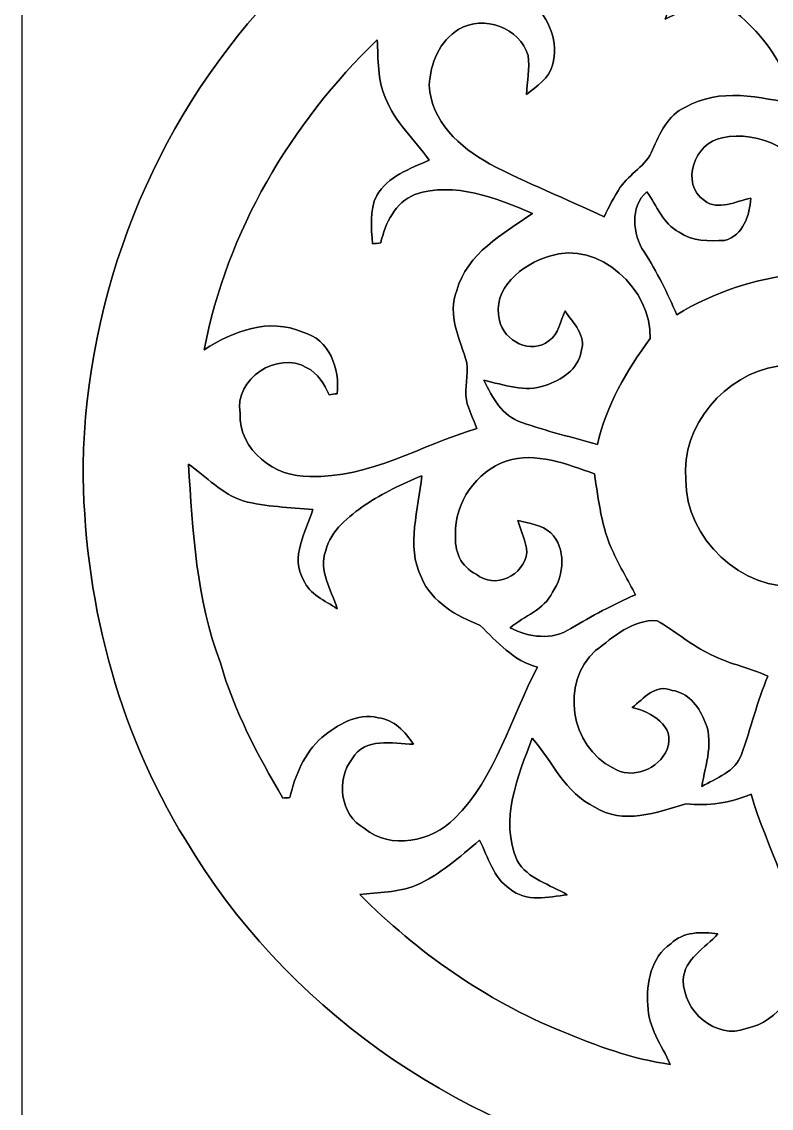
# Model space of a CAD drawing. Header units: centimetres. Extents: x -16.8 to 16.8, y -16.7 to 16.7.
# Drawn here: x -16.77 to -8.05, y -4.51 to 8.14 of the extents above; entities that cross this region are included whole.
import ezdxf

# ---------------------------------------------------------------- set-up
doc = ezdxf.new("R2010")
doc.units = ezdxf.units.CM
doc.header["$MEASUREMENT"] = 0
doc.layers.add('Layer 1', color=7, linetype='Continuous')

msp = doc.modelspace()

# ---------------------------------------------------------------- linework, layer by layer
at = {"layer": 'Layer 1', "color": 7}
for points, knots in [([(-16.77458, 16.66875), (-16.77458, 16.66875), (16.77458, 16.66875), (16.77458, 16.66875), (16.77458, 16.66875), (16.77458, 16.66875), (16.77458, -16.66875), (16.77458, -16.66875), (16.77458, -16.66875), (16.77458, -16.66875), (-16.77458, -16.66875), (-16.77458, -16.66875), (-16.77458, -16.66875), (-16.77458, -16.66875), (-16.77458, 16.66875), (-16.77458, 16.66875), (-16.77458, 16.66875), (-16.77458, 16.66875), (-16.77458, 16.66875), (-16.77458, 16.66875)], [0, 0, 0, 0, 0.16666667, 0.16666667, 0.16666667, 0.16666667, 0.33333333, 0.33333333, 0.33333333, 0.33333333, 0.5, 0.5, 0.5, 0.5, 0.66666667, 0.66666667, 0.66666667, 0.66666667, 1, 1, 1, 1]), ([(-8.07473, 14.60571), (-8.54322, 14.46389), (-8.92528, 14.02609), (-8.94503, 13.52903), (-8.94503, 13.52903), (-8.9595, 13.25421), (-8.84449, 12.99951), (-8.73372, 12.75539), (-8.73372, 12.75539), (-8.81098, 12.65696), (-8.89988, 12.56524), (-8.95703, 12.45341), (-8.95703, 12.45341), (-9.0043, 11.99268), (-8.95809, 11.52842), (-8.98772, 11.06699), (-8.98772, 11.06699), (-9.04875, 10.99256), (-9.16129, 10.99361), (-9.24313, 10.96786), (-9.24313, 10.96786), (-11.02007, 10.65389), (-12.69224, 9.73878), (-13.89909, 8.39505), (-13.89909, 8.39505), (-15.24847, 6.9342), (-16.02705, 4.96782), (-16.06021, 2.98133), (-16.06021, 2.98133), (-16.06127, 1.45274), (-15.6718, -0.08608), (-14.86641, -1.391), (-14.86641, -1.391), (-13.72658, -3.308), (-11.76761, -4.70323), (-9.59485, -5.19007), (-9.59485, -5.19007), (-7.54098, -5.6575), (-5.30437, -5.31707), (-3.49532, -4.23192), (-3.49532, -4.23192), (-1.86055, -3.27801), (-0.58173, -1.73461), (0.06773, 0.04233), (0.06773, 0.04233), (0.89041, 2.26307), (0.67874, 4.84717), (-0.50659, 6.89892), (-0.50659, 6.89892), (-1.72473, 9.09708), (-4.01179, 10.65953), (-6.49887, 11.0109), (-6.49887, 11.0109), (-6.51016, 11.43882), (-6.4964, 11.86709), (-6.51581, 12.29431), (-6.51581, 12.29431), (-6.47629, 12.49821), (-6.65021, 12.62451), (-6.75887, 12.76244), (-6.75887, 12.76244), (-6.51439, 13.13356), (-6.47488, 13.62392), (-6.68655, 14.02115), (-6.68655, 14.02115), (-6.95149, 14.48647), (-7.54909, 14.80114), (-8.07473, 14.60571), (-8.07473, 14.60571), (-8.07473, 14.60571), (-8.07473, 14.60571), (-8.07473, 14.60571)], [0, 0, 0, 0, 0.05263158, 0.05263158, 0.05263158, 0.05263158, 0.10526316, 0.10526316, 0.10526316, 0.10526316, 0.15789474, 0.15789474, 0.15789474, 0.15789474, 0.21052632, 0.21052632, 0.21052632, 0.21052632, 0.26315789, 0.26315789, 0.26315789, 0.26315789, 0.31578947, 0.31578947, 0.31578947, 0.31578947, 0.36842105, 0.36842105, 0.36842105, 0.36842105, 0.42105263, 0.42105263, 0.42105263, 0.42105263, 0.47368421, 0.47368421, 0.47368421, 0.47368421, 0.52631579, 0.52631579, 0.52631579, 0.52631579, 0.57894737, 0.57894737, 0.57894737, 0.57894737, 0.63157895, 0.63157895, 0.63157895, 0.63157895, 0.68421053, 0.68421053, 0.68421053, 0.68421053, 0.73684211, 0.73684211, 0.73684211, 0.73684211, 0.78947368, 0.78947368, 0.78947368, 0.78947368, 0.84210526, 0.84210526, 0.84210526, 0.84210526, 0.89473684, 0.89473684, 0.89473684, 0.89473684, 1, 1, 1, 1]), ([(-8.55345, 9.82557), (-8.24054, 9.86014), (-7.92586, 9.87884), (-7.61118, 9.88483), (-7.61118, 9.88483), (-7.76746, 9.67952), (-7.9629, 9.49078), (-8.04404, 9.2396), (-8.04404, 9.2396), (-8.11601, 8.98384), (-8.12694, 8.71643), (-8.1534, 8.45326), (-8.1534, 8.45326), (-8.40458, 8.5658), (-8.71396, 8.71396), (-8.97819, 8.55451), (-8.97819, 8.55451), (-9.14964, 8.49559), (-9.23925, 8.33367), (-9.28617, 8.17104), (-9.28617, 8.17104), (-9.03852, 8.29592), (-8.7309, 8.42222), (-8.46949, 8.25359), (-8.46949, 8.25359), (-8.12976, 7.98442), (-7.87859, 7.59425), (-7.75864, 7.17726), (-7.75864, 7.17726), (-8.1788, 7.26228), (-8.65787, 7.37623), (-9.04981, 7.1441), (-9.04981, 7.1441), (-9.2583, 7.05661), (-9.34896, 6.8386), (-9.43434, 6.64739), (-9.43434, 6.64739), (-9.50595, 6.46218), (-9.69927, 6.37152), (-9.80863, 6.21347), (-9.80863, 6.21347), (-9.88166, 6.10447), (-9.94163, 5.98734), (-9.99666, 5.86846), (-9.99666, 5.86846), (-10.4394, 6.07801), (-10.89589, 6.25934), (-11.33016, 6.48652), (-11.33016, 6.48652), (-11.67589, 6.67491), (-12.01173, 6.98077), (-12.03254, 7.40198), (-12.03254, 7.40198), (-12.0202, 7.6521), (-11.91154, 7.92092), (-11.68718, 8.05321), (-11.68718, 8.05321), (-11.40037, 8.22325), (-10.97562, 8.06944), (-10.88143, 7.747), (-10.88143, 7.747), (-10.86168, 7.59566), (-10.89166, 7.44255), (-10.90189, 7.29121), (-10.90189, 7.29121), (-10.78336, 7.38787), (-10.63731, 7.47854), (-10.59709, 7.63623), (-10.59709, 7.63623), (-10.51878, 7.90116), (-10.64154, 8.17774), (-10.8264, 8.36507), (-10.8264, 8.36507), (-11.03066, 8.5665), (-11.30406, 8.67974), (-11.57111, 8.77076), (-11.57111, 8.77076), (-10.65883, 9.33556), (-9.62519, 9.72326), (-8.55345, 9.82557)], [0, 0, 0, 0, 0.04761905, 0.04761905, 0.04761905, 0.04761905, 0.0952381, 0.0952381, 0.0952381, 0.0952381, 0.14285714, 0.14285714, 0.14285714, 0.14285714, 0.19047619, 0.19047619, 0.19047619, 0.19047619, 0.23809524, 0.23809524, 0.23809524, 0.23809524, 0.28571429, 0.28571429, 0.28571429, 0.28571429, 0.33333333, 0.33333333, 0.33333333, 0.33333333, 0.38095238, 0.38095238, 0.38095238, 0.38095238, 0.42857143, 0.42857143, 0.42857143, 0.42857143, 0.47619048, 0.47619048, 0.47619048, 0.47619048, 0.52380952, 0.52380952, 0.52380952, 0.52380952, 0.57142857, 0.57142857, 0.57142857, 0.57142857, 0.61904762, 0.61904762, 0.61904762, 0.61904762, 0.66666667, 0.66666667, 0.66666667, 0.66666667, 0.71428571, 0.71428571, 0.71428571, 0.71428571, 0.76190476, 0.76190476, 0.76190476, 0.76190476, 0.80952381, 0.80952381, 0.80952381, 0.80952381, 0.85714286, 0.85714286, 0.85714286, 0.85714286, 0.9047619, 0.9047619, 0.9047619, 0.9047619, 1, 1, 1, 1]), ([(-14.65086, 4.32082), (-14.38875, 5.69771), (-13.64262, 6.9596), (-12.63862, 7.92868), (-12.63862, 7.92868), (-12.6238, 7.7022), (-12.63826, 7.46125), (-12.5409, 7.25029), (-12.5409, 7.25029), (-12.43365, 6.96983), (-12.20188, 6.76804), (-12.03149, 6.5278), (-12.03149, 6.5278), (-12.25621, 6.42902), (-12.51479, 6.34083), (-12.64356, 6.11611), (-12.64356, 6.11611), (-12.7321, 5.94431), (-12.70423, 5.74146), (-12.69259, 5.55484), (-12.69259, 5.55484), (-12.6686, 5.55731), (-12.62063, 5.56189), (-12.59664, 5.56401), (-12.59664, 5.56401), (-12.54513, 5.79402), (-12.42977, 6.03532), (-12.19835, 6.12916), (-12.19835, 6.12916), (-11.73551, 6.28332), (-11.25432, 6.08718), (-10.82993, 5.90832), (-10.82993, 5.90832), (-11.17036, 5.67372), (-11.59439, 5.44019), (-11.71258, 5.01156), (-11.71258, 5.01156), (-11.82405, 4.72581), (-11.67518, 4.43936), (-11.59298, 4.16948), (-11.59298, 4.16948), (-11.57534, 4.02555), (-11.62509, 3.8802), (-11.60039, 3.73592), (-11.60039, 3.73592), (-11.57464, 3.62021), (-11.52066, 3.51331), (-11.47727, 3.40325), (-11.47727, 3.40325), (-12.12462, 3.21486), (-12.7254, 2.81799), (-13.42214, 2.84656), (-13.42214, 2.84656), (-13.82536, 2.82646), (-14.25258, 3.15666), (-14.23353, 3.58175), (-14.23353, 3.58175), (-14.30761, 3.97969), (-13.79679, 4.31306), (-13.45706, 4.11163), (-13.45706, 4.11163), (-13.32759, 4.04954), (-13.25915, 3.91866), (-13.19565, 3.7973), (-13.19565, 3.7973), (-13.17308, 3.80012), (-13.12827, 3.80577), (-13.10569, 3.80859), (-13.10569, 3.80859), (-13.06654, 4.09787), (-13.19812, 4.44676), (-13.50328, 4.52473), (-13.50328, 4.52473), (-13.89415, 4.69935), (-14.31784, 4.53743), (-14.65086, 4.32082)], [0, 0, 0, 0, 0.05, 0.05, 0.05, 0.05, 0.1, 0.1, 0.1, 0.1, 0.15, 0.15, 0.15, 0.15, 0.2, 0.2, 0.2, 0.2, 0.25, 0.25, 0.25, 0.25, 0.3, 0.3, 0.3, 0.3, 0.35, 0.35, 0.35, 0.35, 0.4, 0.4, 0.4, 0.4, 0.45, 0.45, 0.45, 0.45, 0.5, 0.5, 0.5, 0.5, 0.55, 0.55, 0.55, 0.55, 0.6, 0.6, 0.6, 0.6, 0.65, 0.65, 0.65, 0.65, 0.7, 0.7, 0.7, 0.7, 0.75, 0.75, 0.75, 0.75, 0.8, 0.8, 0.8, 0.8, 0.85, 0.85, 0.85, 0.85, 0.9, 0.9, 0.9, 0.9, 1, 1, 1, 1]), ([(-8.62401, 6.78921), (-8.1975, 6.88375), (-7.67715, 6.63434), (-7.56708, 6.1916), (-7.56708, 6.1916), (-7.45631, 5.85294), (-7.61929, 5.51533), (-7.73748, 5.20277), (-7.73748, 5.20277), (-8.23595, 5.14703), (-8.72314, 4.99569), (-9.14894, 4.72828), (-9.14894, 4.72828), (-9.2643, 4.97911), (-9.37966, 5.23064), (-9.53276, 5.46171), (-9.53276, 5.46171), (-9.6647, 5.66808), (-9.69892, 5.98452), (-9.50031, 6.15985), (-9.50031, 6.15985), (-9.37966, 5.99934), (-9.31474, 5.78626), (-9.12495, 5.69031), (-9.12495, 5.69031), (-8.97326, 5.57812), (-8.77288, 5.588), (-8.59437, 5.59435), (-8.59437, 5.59435), (-8.38024, 5.64797), (-8.30086, 5.88892), (-8.29098, 6.08506), (-8.29098, 6.08506), (-8.46384, 6.05155), (-8.6681, 5.93478), (-8.83003, 6.05684), (-8.83003, 6.05684), (-9.11719, 6.25369), (-8.94256, 6.73453), (-8.62401, 6.78921)], [0, 0, 0, 0, 0.09090909, 0.09090909, 0.09090909, 0.09090909, 0.18181818, 0.18181818, 0.18181818, 0.18181818, 0.27272727, 0.27272727, 0.27272727, 0.27272727, 0.36363636, 0.36363636, 0.36363636, 0.36363636, 0.45454545, 0.45454545, 0.45454545, 0.45454545, 0.54545455, 0.54545455, 0.54545455, 0.54545455, 0.63636364, 0.63636364, 0.63636364, 0.63636364, 0.72727273, 0.72727273, 0.72727273, 0.72727273, 0.81818182, 0.81818182, 0.81818182, 0.81818182, 1, 1, 1, 1]), ([(-10.63237, 5.41196), (-10.04993, 5.59894), (-9.43892, 5.01721), (-9.46256, 4.45064), (-9.46256, 4.45064), (-9.73667, 4.07846), (-9.97268, 3.67277), (-10.07463, 3.21663), (-10.07463, 3.21663), (-10.36849, 3.30235), (-10.66835, 3.37114), (-10.95587, 3.47521), (-10.95587, 3.47521), (-11.18835, 3.54965), (-11.297, 3.76484), (-11.39543, 3.96628), (-11.39543, 3.96628), (-11.16436, 3.91301), (-10.91636, 3.81847), (-10.68211, 3.90525), (-10.68211, 3.90525), (-10.49479, 3.96381), (-10.29582, 4.09187), (-10.26442, 4.30142), (-10.26442, 4.30142), (-10.20092, 4.4891), (-10.35897, 4.63091), (-10.45175, 4.77344), (-10.45175, 4.77344), (-10.51031, 4.65631), (-10.51948, 4.5025), (-10.63766, 4.42771), (-10.63766, 4.42771), (-10.84333, 4.25556), (-11.16436, 4.42136), (-11.21445, 4.66196), (-11.21445, 4.66196), (-11.31323, 5.03237), (-10.94528, 5.31671), (-10.63237, 5.41196)], [0, 0, 0, 0, 0.09090909, 0.09090909, 0.09090909, 0.09090909, 0.18181818, 0.18181818, 0.18181818, 0.18181818, 0.27272727, 0.27272727, 0.27272727, 0.27272727, 0.36363636, 0.36363636, 0.36363636, 0.36363636, 0.45454545, 0.45454545, 0.45454545, 0.45454545, 0.54545455, 0.54545455, 0.54545455, 0.54545455, 0.63636364, 0.63636364, 0.63636364, 0.63636364, 0.72727273, 0.72727273, 0.72727273, 0.72727273, 0.81818182, 0.81818182, 0.81818182, 0.81818182, 1, 1, 1, 1]), ([(-7.97701, 4.13067), (-7.36071, 4.25591), (-6.69219, 3.86715), (-6.50522, 3.26637), (-6.50522, 3.26637), (-6.20854, 2.48567), (-6.86929, 1.53458), (-7.70749, 1.56739), (-7.70749, 1.56739), (-8.39329, 1.50707), (-9.05016, 2.12055), (-9.04522, 2.80564), (-9.04522, 2.80564), (-9.10766, 3.435), (-8.58908, 4.03578), (-7.97701, 4.13067)], [0, 0, 0, 0, 0.2, 0.2, 0.2, 0.2, 0.4, 0.4, 0.4, 0.4, 0.6, 0.6, 0.6, 0.6, 1, 1, 1, 1]), ([(-11.13649, 3.02472), (-10.789, 3.13584), (-10.43623, 2.98909), (-10.1092, 2.8762), (-10.1092, 2.8762), (-10.06228, 2.56681), (-10.02771, 2.24649), (-9.88907, 1.96109), (-9.88907, 1.96109), (-9.81251, 1.79282), (-9.71797, 1.63301), (-9.63224, 1.46861), (-9.63224, 1.46861), (-9.89295, 1.35608), (-10.13919, 1.21603), (-10.38507, 1.07562), (-10.38507, 1.07562), (-10.6045, 0.93204), (-10.86908, 0.97155), (-11.08886, 1.08268), (-11.08886, 1.08268), (-10.92623, 1.22273), (-10.69446, 1.29187), (-10.59886, 1.49754), (-10.59886, 1.49754), (-10.46057, 1.69404), (-10.43481, 2.01295), (-10.61826, 2.18793), (-10.61826, 2.18793), (-10.72021, 2.28529), (-10.87261, 2.29588), (-11.00067, 2.33116), (-11.00067, 2.33116), (-10.96786, 2.20768), (-10.90471, 2.09056), (-10.89625, 1.96144), (-10.89625, 1.96144), (-10.92129, 1.6951), (-11.27196, 1.524), (-11.48539, 1.7085), (-11.48539, 1.7085), (-11.66213, 1.78576), (-11.74503, 1.98508), (-11.72492, 2.16923), (-11.72492, 2.16923), (-11.74115, 2.54212), (-11.48503, 2.90054), (-11.13649, 3.02472)], [0, 0, 0, 0, 0.07692308, 0.07692308, 0.07692308, 0.07692308, 0.15384615, 0.15384615, 0.15384615, 0.15384615, 0.23076923, 0.23076923, 0.23076923, 0.23076923, 0.30769231, 0.30769231, 0.30769231, 0.30769231, 0.38461538, 0.38461538, 0.38461538, 0.38461538, 0.46153846, 0.46153846, 0.46153846, 0.46153846, 0.53846154, 0.53846154, 0.53846154, 0.53846154, 0.61538462, 0.61538462, 0.61538462, 0.61538462, 0.69230769, 0.69230769, 0.69230769, 0.69230769, 0.76923077, 0.76923077, 0.76923077, 0.76923077, 0.84615385, 0.84615385, 0.84615385, 0.84615385, 1, 1, 1, 1]), ([(-14.83466, 2.98909), (-14.62617, 2.84233), (-14.44449, 2.64054), (-14.19648, 2.56011), (-14.19648, 2.56011), (-13.93296, 2.48849), (-13.65744, 2.48849), (-13.38756, 2.46063), (-13.38756, 2.46063), (-13.46729, 2.19781), (-13.65603, 1.90394), (-13.49446, 1.63936), (-13.49446, 1.63936), (-13.42461, 1.47144), (-13.24575, 1.39982), (-13.10287, 1.30422), (-13.10287, 1.30422), (-13.17272, 1.52153), (-13.32054, 1.74837), (-13.23728, 1.98155), (-13.23728, 1.98155), (-13.17449, 2.21933), (-12.97129, 2.37984), (-12.77902, 2.51389), (-12.77902, 2.51389), (-12.57194, 2.65042), (-12.34793, 2.75837), (-12.11933, 2.85397), (-12.11933, 2.85397), (-12.15214, 2.46239), (-12.30701, 2.0447), (-12.12427, 1.66723), (-12.12427, 1.66723), (-11.99938, 1.37936), (-11.71646, 1.21991), (-11.43847, 1.11125), (-11.43847, 1.11125), (-11.24197, 0.91793), (-11.05253, 0.69568), (-10.77278, 0.62583), (-10.77278, 0.62583), (-11.08604, 0.03387), (-11.25008, -0.65229), (-11.73798, -1.13771), (-11.73798, -1.13771), (-12.00256, -1.40476), (-12.48304, -1.50707), (-12.78784, -1.25201), (-12.78784, -1.25201), (-13.06689, -1.09643), (-13.12369, -0.68439), (-12.92789, -0.44203), (-12.92789, -0.44203), (-12.78326, -0.18697), (-12.46011, -0.2667), (-12.21599, -0.27376), (-12.21599, -0.27376), (-12.31089, -0.12771), (-12.44459, 0.01482), (-12.62733, 0.03528), (-12.62733, 0.03528), (-12.87357, 0.09737), (-13.09934, -0.05045), (-13.28314, -0.19297), (-13.28314, -0.19297), (-13.48211, -0.37571), (-13.59606, -0.63324), (-13.65285, -0.89394), (-13.65285, -0.89394), (-13.67367, -0.89535), (-13.71565, -0.89817), (-13.73646, -0.89958), (-13.73646, -0.89958), (-14.02715, -0.39899), (-14.30443, 0.11465), (-14.46283, 0.67486), (-14.46283, 0.67486), (-14.74117, 1.41429), (-14.78703, 2.20874), (-14.83466, 2.98909)], [0, 0, 0, 0, 0.04761905, 0.04761905, 0.04761905, 0.04761905, 0.0952381, 0.0952381, 0.0952381, 0.0952381, 0.14285714, 0.14285714, 0.14285714, 0.14285714, 0.19047619, 0.19047619, 0.19047619, 0.19047619, 0.23809524, 0.23809524, 0.23809524, 0.23809524, 0.28571429, 0.28571429, 0.28571429, 0.28571429, 0.33333333, 0.33333333, 0.33333333, 0.33333333, 0.38095238, 0.38095238, 0.38095238, 0.38095238, 0.42857143, 0.42857143, 0.42857143, 0.42857143, 0.47619048, 0.47619048, 0.47619048, 0.47619048, 0.52380952, 0.52380952, 0.52380952, 0.52380952, 0.57142857, 0.57142857, 0.57142857, 0.57142857, 0.61904762, 0.61904762, 0.61904762, 0.61904762, 0.66666667, 0.66666667, 0.66666667, 0.66666667, 0.71428571, 0.71428571, 0.71428571, 0.71428571, 0.76190476, 0.76190476, 0.76190476, 0.76190476, 0.80952381, 0.80952381, 0.80952381, 0.80952381, 0.85714286, 0.85714286, 0.85714286, 0.85714286, 0.9047619, 0.9047619, 0.9047619, 0.9047619, 1, 1, 1, 1]), ([(-10.09721, 0.81774), (-9.88836, 0.97437), (-9.66258, 1.18604), (-9.38107, 1.16522), (-9.38107, 1.16522), (-9.18139, 1.05234), (-9.00712, 0.89817), (-8.8011, 0.79481), (-8.8011, 0.79481), (-8.57885, 0.66922), (-8.32309, 0.62618), (-8.09166, 0.52105), (-8.09166, 0.52105), (-8.21443, 0.22366), (-8.29275, -0.0889), (-8.39682, -0.39299), (-8.39682, -0.39299), (-8.47231, -0.59231), (-8.68998, -0.66922), (-8.86143, -0.76412), (-8.86143, -0.76412), (-8.81662, -0.50941), (-8.70938, -0.22754), (-8.83708, 0.01764), (-8.83708, 0.01764), (-8.90094, 0.17604), (-9.02617, 0.32949), (-9.20503, 0.35419), (-9.20503, 0.35419), (-9.40047, 0.43392), (-9.53594, 0.26), (-9.66893, 0.15558), (-9.66893, 0.15558), (-9.45374, 0.10089), (-9.15988, -0.05398), (-9.26465, -0.33055), (-9.26465, -0.33055), (-9.35249, -0.56374), (-9.68128, -0.69215), (-9.89577, -0.54716), (-9.89577, -0.54716), (-10.38895, -0.30339), (-10.51348, 0.44238), (-10.09721, 0.81774)], [0, 0, 0, 0, 0.08333333, 0.08333333, 0.08333333, 0.08333333, 0.16666667, 0.16666667, 0.16666667, 0.16666667, 0.25, 0.25, 0.25, 0.25, 0.33333333, 0.33333333, 0.33333333, 0.33333333, 0.41666667, 0.41666667, 0.41666667, 0.41666667, 0.5, 0.5, 0.5, 0.5, 0.58333333, 0.58333333, 0.58333333, 0.58333333, 0.66666667, 0.66666667, 0.66666667, 0.66666667, 0.75, 0.75, 0.75, 0.75, 0.83333333, 0.83333333, 0.83333333, 0.83333333, 1, 1, 1, 1]), ([(-10.83416, -0.20144), (-10.59921, -0.47378), (-10.44928, -0.84138), (-10.10673, -1.00506), (-10.10673, -1.00506), (-9.78076, -1.2125), (-9.38071, -1.07068), (-9.04593, -0.96555), (-9.04593, -0.96555), (-8.78628, -0.99977), (-8.52734, -0.95285), (-8.28604, -0.85584), (-8.28604, -0.85584), (-8.10225, -1.48449), (-7.74982, -2.06975), (-7.71031, -2.73614), (-7.71031, -2.73614), (-7.71066, -3.10903), (-7.96008, -3.50838), (-8.34249, -3.58281), (-8.34249, -3.58281), (-8.69985, -3.71969), (-9.07697, -3.37749), (-9.07591, -3.02119), (-9.07591, -3.02119), (-9.06851, -2.77213), (-8.82227, -2.64689), (-8.67198, -2.48179), (-8.67198, -2.48179), (-8.85931, -2.45357), (-9.07697, -2.45428), (-9.22232, -2.59574), (-9.22232, -2.59574), (-9.44986, -2.75343), (-9.50771, -3.05435), (-9.48831, -3.31294), (-9.48831, -3.31294), (-9.48337, -3.56799), (-9.32956, -3.77754), (-9.22655, -4.0005), (-9.22655, -4.0005), (-9.66682, -3.94264), (-10.08556, -3.78143), (-10.49408, -3.61456), (-10.49408, -3.61456), (-11.37673, -3.25579), (-12.17119, -2.69663), (-12.84111, -2.02212), (-12.84111, -2.02212), (-12.6238, -1.99637), (-12.39732, -2.00096), (-12.19024, -1.91946), (-12.19024, -1.91946), (-11.91084, -1.79317), (-11.678, -1.58785), (-11.44693, -1.391), (-11.44693, -1.391), (-11.34392, -1.58715), (-11.29065, -1.8288), (-11.09345, -1.95615), (-11.09345, -1.95615), (-10.90718, -2.11596), (-10.64719, -2.05387), (-10.42529, -2.02565), (-10.42529, -2.02565), (-10.62426, -1.90465), (-10.88849, -1.84644), (-11.00808, -1.62631), (-11.00808, -1.62631), (-11.21692, -1.15394), (-11.00102, -0.64841), (-10.83416, -0.20144)], [0, 0, 0, 0, 0.05263158, 0.05263158, 0.05263158, 0.05263158, 0.10526316, 0.10526316, 0.10526316, 0.10526316, 0.15789474, 0.15789474, 0.15789474, 0.15789474, 0.21052632, 0.21052632, 0.21052632, 0.21052632, 0.26315789, 0.26315789, 0.26315789, 0.26315789, 0.31578947, 0.31578947, 0.31578947, 0.31578947, 0.36842105, 0.36842105, 0.36842105, 0.36842105, 0.42105263, 0.42105263, 0.42105263, 0.42105263, 0.47368421, 0.47368421, 0.47368421, 0.47368421, 0.52631579, 0.52631579, 0.52631579, 0.52631579, 0.57894737, 0.57894737, 0.57894737, 0.57894737, 0.63157895, 0.63157895, 0.63157895, 0.63157895, 0.68421053, 0.68421053, 0.68421053, 0.68421053, 0.73684211, 0.73684211, 0.73684211, 0.73684211, 0.78947368, 0.78947368, 0.78947368, 0.78947368, 0.84210526, 0.84210526, 0.84210526, 0.84210526, 0.89473684, 0.89473684, 0.89473684, 0.89473684, 1, 1, 1, 1])]:
    msp.add_open_spline(points, degree=3, knots=knots, dxfattribs=at)
at = {"layer": 'Layer 1', "color": 250}
for points, knots in [([(-8.07473, 14.60571), (-7.54909, 14.80114), (-6.95149, 14.48647), (-6.68655, 14.02115), (-6.68655, 14.02115), (-6.47488, 13.62392), (-6.51439, 13.13356), (-6.75887, 12.76244), (-6.75887, 12.76244), (-6.65021, 12.62451), (-6.47629, 12.49821), (-6.51581, 12.29431), (-6.51581, 12.29431), (-6.4964, 11.86709), (-6.51016, 11.43882), (-6.49887, 11.0109), (-6.49887, 11.0109), (-4.01179, 10.65953), (-1.72473, 9.09708), (-0.50659, 6.89892), (-0.50659, 6.89892), (0.67874, 4.84717), (0.89041, 2.26307), (0.06773, 0.04233), (0.06773, 0.04233), (-0.58173, -1.73461), (-1.86055, -3.27801), (-3.49532, -4.23192), (-3.49532, -4.23192), (-5.30437, -5.31707), (-7.54098, -5.6575), (-9.59485, -5.19007), (-9.59485, -5.19007), (-11.76761, -4.70323), (-13.72658, -3.308), (-14.86641, -1.391), (-14.86641, -1.391), (-15.6718, -0.08608), (-16.06127, 1.45274), (-16.06021, 2.98133), (-16.06021, 2.98133), (-16.02705, 4.96782), (-15.24847, 6.9342), (-13.89909, 8.39505), (-13.89909, 8.39505), (-12.69224, 9.73878), (-11.02007, 10.65389), (-9.24313, 10.96786), (-9.24313, 10.96786), (-9.16129, 10.99361), (-9.04875, 10.99256), (-8.98772, 11.06699), (-8.98772, 11.06699), (-8.95809, 11.52842), (-9.0043, 11.99268), (-8.95703, 12.45341), (-8.95703, 12.45341), (-8.89988, 12.56524), (-8.81098, 12.65696), (-8.73372, 12.75539), (-8.73372, 12.75539), (-8.84449, 12.99951), (-8.9595, 13.25421), (-8.94503, 13.52903), (-8.94503, 13.52903), (-8.92528, 14.02609), (-8.54322, 14.46389), (-8.07473, 14.60571), (-8.07473, 14.60571), (-8.07473, 14.60571), (-8.07473, 14.60571), (-8.07473, 14.60571)], [0, 0, 0, 0, 0.05263158, 0.05263158, 0.05263158, 0.05263158, 0.10526316, 0.10526316, 0.10526316, 0.10526316, 0.15789474, 0.15789474, 0.15789474, 0.15789474, 0.21052632, 0.21052632, 0.21052632, 0.21052632, 0.26315789, 0.26315789, 0.26315789, 0.26315789, 0.31578947, 0.31578947, 0.31578947, 0.31578947, 0.36842105, 0.36842105, 0.36842105, 0.36842105, 0.42105263, 0.42105263, 0.42105263, 0.42105263, 0.47368421, 0.47368421, 0.47368421, 0.47368421, 0.52631579, 0.52631579, 0.52631579, 0.52631579, 0.57894737, 0.57894737, 0.57894737, 0.57894737, 0.63157895, 0.63157895, 0.63157895, 0.63157895, 0.68421053, 0.68421053, 0.68421053, 0.68421053, 0.73684211, 0.73684211, 0.73684211, 0.73684211, 0.78947368, 0.78947368, 0.78947368, 0.78947368, 0.84210526, 0.84210526, 0.84210526, 0.84210526, 0.89473684, 0.89473684, 0.89473684, 0.89473684, 1, 1, 1, 1]), ([(-8.55345, 9.82557), (-9.62519, 9.72326), (-10.65883, 9.33556), (-11.57111, 8.77076), (-11.57111, 8.77076), (-11.30406, 8.67974), (-11.03066, 8.5665), (-10.8264, 8.36507), (-10.8264, 8.36507), (-10.64154, 8.17774), (-10.51878, 7.90116), (-10.59709, 7.63623), (-10.59709, 7.63623), (-10.63731, 7.47854), (-10.78336, 7.38787), (-10.90189, 7.29121), (-10.90189, 7.29121), (-10.89166, 7.44255), (-10.86168, 7.59566), (-10.88143, 7.747), (-10.88143, 7.747), (-10.97562, 8.06944), (-11.40037, 8.22325), (-11.68718, 8.05321), (-11.68718, 8.05321), (-11.91154, 7.92092), (-12.0202, 7.6521), (-12.03254, 7.40198), (-12.03254, 7.40198), (-12.01173, 6.98077), (-11.67589, 6.67491), (-11.33016, 6.48652), (-11.33016, 6.48652), (-10.89589, 6.25934), (-10.4394, 6.07801), (-9.99666, 5.86846), (-9.99666, 5.86846), (-9.94163, 5.98734), (-9.88166, 6.10447), (-9.80863, 6.21347), (-9.80863, 6.21347), (-9.69927, 6.37152), (-9.50595, 6.46218), (-9.43434, 6.64739), (-9.43434, 6.64739), (-9.34896, 6.8386), (-9.2583, 7.05661), (-9.04981, 7.1441), (-9.04981, 7.1441), (-8.65787, 7.37623), (-8.1788, 7.26228), (-7.75864, 7.17726), (-7.75864, 7.17726), (-7.87859, 7.59425), (-8.12976, 7.98442), (-8.46949, 8.25359), (-8.46949, 8.25359), (-8.7309, 8.42222), (-9.03852, 8.29592), (-9.28617, 8.17104), (-9.28617, 8.17104), (-9.23925, 8.33367), (-9.14964, 8.49559), (-8.97819, 8.55451), (-8.97819, 8.55451), (-8.71396, 8.71396), (-8.40458, 8.5658), (-8.1534, 8.45326), (-8.1534, 8.45326), (-8.12694, 8.71643), (-8.11601, 8.98384), (-8.04404, 9.2396), (-8.04404, 9.2396), (-7.9629, 9.49078), (-7.76746, 9.67952), (-7.61118, 9.88483), (-7.61118, 9.88483), (-7.92586, 9.87884), (-8.24054, 9.86014), (-8.55345, 9.82557), (-8.55345, 9.82557), (-8.55345, 9.82557), (-8.55345, 9.82557), (-8.55345, 9.82557)], [0, 0, 0, 0, 0.04545455, 0.04545455, 0.04545455, 0.04545455, 0.09090909, 0.09090909, 0.09090909, 0.09090909, 0.13636364, 0.13636364, 0.13636364, 0.13636364, 0.18181818, 0.18181818, 0.18181818, 0.18181818, 0.22727273, 0.22727273, 0.22727273, 0.22727273, 0.27272727, 0.27272727, 0.27272727, 0.27272727, 0.31818182, 0.31818182, 0.31818182, 0.31818182, 0.36363636, 0.36363636, 0.36363636, 0.36363636, 0.40909091, 0.40909091, 0.40909091, 0.40909091, 0.45454545, 0.45454545, 0.45454545, 0.45454545, 0.5, 0.5, 0.5, 0.5, 0.54545455, 0.54545455, 0.54545455, 0.54545455, 0.59090909, 0.59090909, 0.59090909, 0.59090909, 0.63636364, 0.63636364, 0.63636364, 0.63636364, 0.68181818, 0.68181818, 0.68181818, 0.68181818, 0.72727273, 0.72727273, 0.72727273, 0.72727273, 0.77272727, 0.77272727, 0.77272727, 0.77272727, 0.81818182, 0.81818182, 0.81818182, 0.81818182, 0.86363636, 0.86363636, 0.86363636, 0.86363636, 0.90909091, 0.90909091, 0.90909091, 0.90909091, 1, 1, 1, 1]), ([(-14.65086, 4.32082), (-14.31784, 4.53743), (-13.89415, 4.69935), (-13.50328, 4.52473), (-13.50328, 4.52473), (-13.19812, 4.44676), (-13.06654, 4.09787), (-13.10569, 3.80859), (-13.10569, 3.80859), (-13.12827, 3.80577), (-13.17308, 3.80012), (-13.19565, 3.7973), (-13.19565, 3.7973), (-13.25915, 3.91866), (-13.32759, 4.04954), (-13.45706, 4.11163), (-13.45706, 4.11163), (-13.79679, 4.31306), (-14.30761, 3.97969), (-14.23353, 3.58175), (-14.23353, 3.58175), (-14.25258, 3.15666), (-13.82536, 2.82646), (-13.42214, 2.84656), (-13.42214, 2.84656), (-12.7254, 2.81799), (-12.12462, 3.21486), (-11.47727, 3.40325), (-11.47727, 3.40325), (-11.52066, 3.51331), (-11.57464, 3.62021), (-11.60039, 3.73592), (-11.60039, 3.73592), (-11.62509, 3.8802), (-11.57534, 4.02555), (-11.59298, 4.16948), (-11.59298, 4.16948), (-11.67518, 4.43936), (-11.82405, 4.72581), (-11.71258, 5.01156), (-11.71258, 5.01156), (-11.59439, 5.44019), (-11.17036, 5.67372), (-10.82993, 5.90832), (-10.82993, 5.90832), (-11.25432, 6.08718), (-11.73551, 6.28332), (-12.19835, 6.12916), (-12.19835, 6.12916), (-12.42977, 6.03532), (-12.54513, 5.79402), (-12.59664, 5.56401), (-12.59664, 5.56401), (-12.62063, 5.56189), (-12.6686, 5.55731), (-12.69259, 5.55484), (-12.69259, 5.55484), (-12.70423, 5.74146), (-12.7321, 5.94431), (-12.64356, 6.11611), (-12.64356, 6.11611), (-12.51479, 6.34083), (-12.25621, 6.42902), (-12.03149, 6.5278), (-12.03149, 6.5278), (-12.20188, 6.76804), (-12.43365, 6.96983), (-12.5409, 7.25029), (-12.5409, 7.25029), (-12.63826, 7.46125), (-12.6238, 7.7022), (-12.63862, 7.92868), (-12.63862, 7.92868), (-13.64262, 6.9596), (-14.38875, 5.69771), (-14.65086, 4.32082), (-14.65086, 4.32082), (-14.65086, 4.32082), (-14.65086, 4.32082), (-14.65086, 4.32082)], [0, 0, 0, 0, 0.04761905, 0.04761905, 0.04761905, 0.04761905, 0.0952381, 0.0952381, 0.0952381, 0.0952381, 0.14285714, 0.14285714, 0.14285714, 0.14285714, 0.19047619, 0.19047619, 0.19047619, 0.19047619, 0.23809524, 0.23809524, 0.23809524, 0.23809524, 0.28571429, 0.28571429, 0.28571429, 0.28571429, 0.33333333, 0.33333333, 0.33333333, 0.33333333, 0.38095238, 0.38095238, 0.38095238, 0.38095238, 0.42857143, 0.42857143, 0.42857143, 0.42857143, 0.47619048, 0.47619048, 0.47619048, 0.47619048, 0.52380952, 0.52380952, 0.52380952, 0.52380952, 0.57142857, 0.57142857, 0.57142857, 0.57142857, 0.61904762, 0.61904762, 0.61904762, 0.61904762, 0.66666667, 0.66666667, 0.66666667, 0.66666667, 0.71428571, 0.71428571, 0.71428571, 0.71428571, 0.76190476, 0.76190476, 0.76190476, 0.76190476, 0.80952381, 0.80952381, 0.80952381, 0.80952381, 0.85714286, 0.85714286, 0.85714286, 0.85714286, 0.9047619, 0.9047619, 0.9047619, 0.9047619, 1, 1, 1, 1]), ([(-8.62401, 6.78921), (-8.94256, 6.73453), (-9.11719, 6.25369), (-8.83003, 6.05684), (-8.83003, 6.05684), (-8.6681, 5.93478), (-8.46384, 6.05155), (-8.29098, 6.08506), (-8.29098, 6.08506), (-8.30086, 5.88892), (-8.38024, 5.64797), (-8.59437, 5.59435), (-8.59437, 5.59435), (-8.77288, 5.588), (-8.97326, 5.57812), (-9.12495, 5.69031), (-9.12495, 5.69031), (-9.31474, 5.78626), (-9.37966, 5.99934), (-9.50031, 6.15985), (-9.50031, 6.15985), (-9.69892, 5.98452), (-9.6647, 5.66808), (-9.53276, 5.46171), (-9.53276, 5.46171), (-9.37966, 5.23064), (-9.2643, 4.97911), (-9.14894, 4.72828), (-9.14894, 4.72828), (-8.72314, 4.99569), (-8.23595, 5.14703), (-7.73748, 5.20277), (-7.73748, 5.20277), (-7.61929, 5.51533), (-7.45631, 5.85294), (-7.56708, 6.1916), (-7.56708, 6.1916), (-7.67715, 6.63434), (-8.1975, 6.88375), (-8.62401, 6.78921), (-8.62401, 6.78921), (-8.62401, 6.78921), (-8.62401, 6.78921), (-8.62401, 6.78921)], [0, 0, 0, 0, 0.08333333, 0.08333333, 0.08333333, 0.08333333, 0.16666667, 0.16666667, 0.16666667, 0.16666667, 0.25, 0.25, 0.25, 0.25, 0.33333333, 0.33333333, 0.33333333, 0.33333333, 0.41666667, 0.41666667, 0.41666667, 0.41666667, 0.5, 0.5, 0.5, 0.5, 0.58333333, 0.58333333, 0.58333333, 0.58333333, 0.66666667, 0.66666667, 0.66666667, 0.66666667, 0.75, 0.75, 0.75, 0.75, 0.83333333, 0.83333333, 0.83333333, 0.83333333, 1, 1, 1, 1]), ([(-10.63237, 5.41196), (-10.94528, 5.31671), (-11.31323, 5.03237), (-11.21445, 4.66196), (-11.21445, 4.66196), (-11.16436, 4.42136), (-10.84333, 4.25556), (-10.63766, 4.42771), (-10.63766, 4.42771), (-10.51948, 4.5025), (-10.51031, 4.65631), (-10.45175, 4.77344), (-10.45175, 4.77344), (-10.35897, 4.63091), (-10.20092, 4.4891), (-10.26442, 4.30142), (-10.26442, 4.30142), (-10.29582, 4.09187), (-10.49479, 3.96381), (-10.68211, 3.90525), (-10.68211, 3.90525), (-10.91636, 3.81847), (-11.16436, 3.91301), (-11.39543, 3.96628), (-11.39543, 3.96628), (-11.297, 3.76484), (-11.18835, 3.54965), (-10.95587, 3.47521), (-10.95587, 3.47521), (-10.66835, 3.37114), (-10.36849, 3.30235), (-10.07463, 3.21663), (-10.07463, 3.21663), (-9.97268, 3.67277), (-9.73667, 4.07846), (-9.46256, 4.45064), (-9.46256, 4.45064), (-9.43892, 5.01721), (-10.04993, 5.59894), (-10.63237, 5.41196), (-10.63237, 5.41196), (-10.63237, 5.41196), (-10.63237, 5.41196), (-10.63237, 5.41196)], [0, 0, 0, 0, 0.08333333, 0.08333333, 0.08333333, 0.08333333, 0.16666667, 0.16666667, 0.16666667, 0.16666667, 0.25, 0.25, 0.25, 0.25, 0.33333333, 0.33333333, 0.33333333, 0.33333333, 0.41666667, 0.41666667, 0.41666667, 0.41666667, 0.5, 0.5, 0.5, 0.5, 0.58333333, 0.58333333, 0.58333333, 0.58333333, 0.66666667, 0.66666667, 0.66666667, 0.66666667, 0.75, 0.75, 0.75, 0.75, 0.83333333, 0.83333333, 0.83333333, 0.83333333, 1, 1, 1, 1]), ([(-7.97701, 4.13067), (-8.58908, 4.03578), (-9.10766, 3.435), (-9.04522, 2.80564), (-9.04522, 2.80564), (-9.05016, 2.12055), (-8.39329, 1.50707), (-7.70749, 1.56739), (-7.70749, 1.56739), (-6.86929, 1.53458), (-6.20854, 2.48567), (-6.50522, 3.26637), (-6.50522, 3.26637), (-6.69219, 3.86715), (-7.36071, 4.25591), (-7.97701, 4.13067), (-7.97701, 4.13067), (-7.97701, 4.13067), (-7.97701, 4.13067), (-7.97701, 4.13067)], [0, 0, 0, 0, 0.16666667, 0.16666667, 0.16666667, 0.16666667, 0.33333333, 0.33333333, 0.33333333, 0.33333333, 0.5, 0.5, 0.5, 0.5, 0.66666667, 0.66666667, 0.66666667, 0.66666667, 1, 1, 1, 1]), ([(-11.13649, 3.02472), (-11.48503, 2.90054), (-11.74115, 2.54212), (-11.72492, 2.16923), (-11.72492, 2.16923), (-11.74503, 1.98508), (-11.66213, 1.78576), (-11.48539, 1.7085), (-11.48539, 1.7085), (-11.27196, 1.524), (-10.92129, 1.6951), (-10.89625, 1.96144), (-10.89625, 1.96144), (-10.90471, 2.09056), (-10.96786, 2.20768), (-11.00067, 2.33116), (-11.00067, 2.33116), (-10.87261, 2.29588), (-10.72021, 2.28529), (-10.61826, 2.18793), (-10.61826, 2.18793), (-10.43481, 2.01295), (-10.46057, 1.69404), (-10.59886, 1.49754), (-10.59886, 1.49754), (-10.69446, 1.29187), (-10.92623, 1.22273), (-11.08886, 1.08268), (-11.08886, 1.08268), (-10.86908, 0.97155), (-10.6045, 0.93204), (-10.38507, 1.07562), (-10.38507, 1.07562), (-10.13919, 1.21603), (-9.89295, 1.35608), (-9.63224, 1.46861), (-9.63224, 1.46861), (-9.71797, 1.63301), (-9.81251, 1.79282), (-9.88907, 1.96109), (-9.88907, 1.96109), (-10.02771, 2.24649), (-10.06228, 2.56681), (-10.1092, 2.8762), (-10.1092, 2.8762), (-10.43623, 2.98909), (-10.789, 3.13584), (-11.13649, 3.02472), (-11.13649, 3.02472), (-11.13649, 3.02472), (-11.13649, 3.02472), (-11.13649, 3.02472)], [0, 0, 0, 0, 0.07142857, 0.07142857, 0.07142857, 0.07142857, 0.14285714, 0.14285714, 0.14285714, 0.14285714, 0.21428571, 0.21428571, 0.21428571, 0.21428571, 0.28571429, 0.28571429, 0.28571429, 0.28571429, 0.35714286, 0.35714286, 0.35714286, 0.35714286, 0.42857143, 0.42857143, 0.42857143, 0.42857143, 0.5, 0.5, 0.5, 0.5, 0.57142857, 0.57142857, 0.57142857, 0.57142857, 0.64285714, 0.64285714, 0.64285714, 0.64285714, 0.71428571, 0.71428571, 0.71428571, 0.71428571, 0.78571429, 0.78571429, 0.78571429, 0.78571429, 0.85714286, 0.85714286, 0.85714286, 0.85714286, 1, 1, 1, 1]), ([(-14.83466, 2.98909), (-14.78703, 2.20874), (-14.74117, 1.41429), (-14.46283, 0.67486), (-14.46283, 0.67486), (-14.30443, 0.11465), (-14.02715, -0.39899), (-13.73646, -0.89958), (-13.73646, -0.89958), (-13.71565, -0.89817), (-13.67367, -0.89535), (-13.65285, -0.89394), (-13.65285, -0.89394), (-13.59606, -0.63324), (-13.48211, -0.37571), (-13.28314, -0.19297), (-13.28314, -0.19297), (-13.09934, -0.05045), (-12.87357, 0.09737), (-12.62733, 0.03528), (-12.62733, 0.03528), (-12.44459, 0.01482), (-12.31089, -0.12771), (-12.21599, -0.27376), (-12.21599, -0.27376), (-12.46011, -0.2667), (-12.78326, -0.18697), (-12.92789, -0.44203), (-12.92789, -0.44203), (-13.12369, -0.68439), (-13.06689, -1.09643), (-12.78784, -1.25201), (-12.78784, -1.25201), (-12.48304, -1.50707), (-12.00256, -1.40476), (-11.73798, -1.13771), (-11.73798, -1.13771), (-11.25008, -0.65229), (-11.08604, 0.03387), (-10.77278, 0.62583), (-10.77278, 0.62583), (-11.05253, 0.69568), (-11.24197, 0.91793), (-11.43847, 1.11125), (-11.43847, 1.11125), (-11.71646, 1.21991), (-11.99938, 1.37936), (-12.12427, 1.66723), (-12.12427, 1.66723), (-12.30701, 2.0447), (-12.15214, 2.46239), (-12.11933, 2.85397), (-12.11933, 2.85397), (-12.34793, 2.75837), (-12.57194, 2.65042), (-12.77902, 2.51389), (-12.77902, 2.51389), (-12.97129, 2.37984), (-13.17449, 2.21933), (-13.23728, 1.98155), (-13.23728, 1.98155), (-13.32054, 1.74837), (-13.17272, 1.52153), (-13.10287, 1.30422), (-13.10287, 1.30422), (-13.24575, 1.39982), (-13.42461, 1.47144), (-13.49446, 1.63936), (-13.49446, 1.63936), (-13.65603, 1.90394), (-13.46729, 2.19781), (-13.38756, 2.46063), (-13.38756, 2.46063), (-13.65744, 2.48849), (-13.93296, 2.48849), (-14.19648, 2.56011), (-14.19648, 2.56011), (-14.44449, 2.64054), (-14.62617, 2.84233), (-14.83466, 2.98909), (-14.83466, 2.98909), (-14.83466, 2.98909), (-14.83466, 2.98909), (-14.83466, 2.98909)], [0, 0, 0, 0, 0.04545455, 0.04545455, 0.04545455, 0.04545455, 0.09090909, 0.09090909, 0.09090909, 0.09090909, 0.13636364, 0.13636364, 0.13636364, 0.13636364, 0.18181818, 0.18181818, 0.18181818, 0.18181818, 0.22727273, 0.22727273, 0.22727273, 0.22727273, 0.27272727, 0.27272727, 0.27272727, 0.27272727, 0.31818182, 0.31818182, 0.31818182, 0.31818182, 0.36363636, 0.36363636, 0.36363636, 0.36363636, 0.40909091, 0.40909091, 0.40909091, 0.40909091, 0.45454545, 0.45454545, 0.45454545, 0.45454545, 0.5, 0.5, 0.5, 0.5, 0.54545455, 0.54545455, 0.54545455, 0.54545455, 0.59090909, 0.59090909, 0.59090909, 0.59090909, 0.63636364, 0.63636364, 0.63636364, 0.63636364, 0.68181818, 0.68181818, 0.68181818, 0.68181818, 0.72727273, 0.72727273, 0.72727273, 0.72727273, 0.77272727, 0.77272727, 0.77272727, 0.77272727, 0.81818182, 0.81818182, 0.81818182, 0.81818182, 0.86363636, 0.86363636, 0.86363636, 0.86363636, 0.90909091, 0.90909091, 0.90909091, 0.90909091, 1, 1, 1, 1]), ([(-10.09721, 0.81774), (-10.51348, 0.44238), (-10.38895, -0.30339), (-9.89577, -0.54716), (-9.89577, -0.54716), (-9.68128, -0.69215), (-9.35249, -0.56374), (-9.26465, -0.33055), (-9.26465, -0.33055), (-9.15988, -0.05398), (-9.45374, 0.10089), (-9.66893, 0.15558), (-9.66893, 0.15558), (-9.53594, 0.26), (-9.40047, 0.43392), (-9.20503, 0.35419), (-9.20503, 0.35419), (-9.02617, 0.32949), (-8.90094, 0.17604), (-8.83708, 0.01764), (-8.83708, 0.01764), (-8.70938, -0.22754), (-8.81662, -0.50941), (-8.86143, -0.76412), (-8.86143, -0.76412), (-8.68998, -0.66922), (-8.47231, -0.59231), (-8.39682, -0.39299), (-8.39682, -0.39299), (-8.29275, -0.0889), (-8.21443, 0.22366), (-8.09166, 0.52105), (-8.09166, 0.52105), (-8.32309, 0.62618), (-8.57885, 0.66922), (-8.8011, 0.79481), (-8.8011, 0.79481), (-9.00712, 0.89817), (-9.18139, 1.05234), (-9.38107, 1.16522), (-9.38107, 1.16522), (-9.66258, 1.18604), (-9.88836, 0.97437), (-10.09721, 0.81774), (-10.09721, 0.81774), (-10.09721, 0.81774), (-10.09721, 0.81774), (-10.09721, 0.81774)], [0, 0, 0, 0, 0.07692308, 0.07692308, 0.07692308, 0.07692308, 0.15384615, 0.15384615, 0.15384615, 0.15384615, 0.23076923, 0.23076923, 0.23076923, 0.23076923, 0.30769231, 0.30769231, 0.30769231, 0.30769231, 0.38461538, 0.38461538, 0.38461538, 0.38461538, 0.46153846, 0.46153846, 0.46153846, 0.46153846, 0.53846154, 0.53846154, 0.53846154, 0.53846154, 0.61538462, 0.61538462, 0.61538462, 0.61538462, 0.69230769, 0.69230769, 0.69230769, 0.69230769, 0.76923077, 0.76923077, 0.76923077, 0.76923077, 0.84615385, 0.84615385, 0.84615385, 0.84615385, 1, 1, 1, 1]), ([(-10.83416, -0.20144), (-11.00102, -0.64841), (-11.21692, -1.15394), (-11.00808, -1.62631), (-11.00808, -1.62631), (-10.88849, -1.84644), (-10.62426, -1.90465), (-10.42529, -2.02565), (-10.42529, -2.02565), (-10.64719, -2.05387), (-10.90718, -2.11596), (-11.09345, -1.95615), (-11.09345, -1.95615), (-11.29065, -1.8288), (-11.34392, -1.58715), (-11.44693, -1.391), (-11.44693, -1.391), (-11.678, -1.58785), (-11.91084, -1.79317), (-12.19024, -1.91946), (-12.19024, -1.91946), (-12.39732, -2.00096), (-12.6238, -1.99637), (-12.84111, -2.02212), (-12.84111, -2.02212), (-12.17119, -2.69663), (-11.37673, -3.25579), (-10.49408, -3.61456), (-10.49408, -3.61456), (-10.08556, -3.78143), (-9.66682, -3.94264), (-9.22655, -4.0005), (-9.22655, -4.0005), (-9.32956, -3.77754), (-9.48337, -3.56799), (-9.48831, -3.31294), (-9.48831, -3.31294), (-9.50771, -3.05435), (-9.44986, -2.75343), (-9.22232, -2.59574), (-9.22232, -2.59574), (-9.07697, -2.45428), (-8.85931, -2.45357), (-8.67198, -2.48179), (-8.67198, -2.48179), (-8.82227, -2.64689), (-9.06851, -2.77213), (-9.07591, -3.02119), (-9.07591, -3.02119), (-9.07697, -3.37749), (-8.69985, -3.71969), (-8.34249, -3.58281), (-8.34249, -3.58281), (-7.96008, -3.50838), (-7.71066, -3.10903), (-7.71031, -2.73614), (-7.71031, -2.73614), (-7.74982, -2.06975), (-8.10225, -1.48449), (-8.28604, -0.85584), (-8.28604, -0.85584), (-8.52734, -0.95285), (-8.78628, -0.99977), (-9.04593, -0.96555), (-9.04593, -0.96555), (-9.38071, -1.07068), (-9.78076, -1.2125), (-10.10673, -1.00506), (-10.10673, -1.00506), (-10.44928, -0.84138), (-10.59921, -0.47378), (-10.83416, -0.20144)], [0, 0, 0, 0, 0.05263158, 0.05263158, 0.05263158, 0.05263158, 0.10526316, 0.10526316, 0.10526316, 0.10526316, 0.15789474, 0.15789474, 0.15789474, 0.15789474, 0.21052632, 0.21052632, 0.21052632, 0.21052632, 0.26315789, 0.26315789, 0.26315789, 0.26315789, 0.31578947, 0.31578947, 0.31578947, 0.31578947, 0.36842105, 0.36842105, 0.36842105, 0.36842105, 0.42105263, 0.42105263, 0.42105263, 0.42105263, 0.47368421, 0.47368421, 0.47368421, 0.47368421, 0.52631579, 0.52631579, 0.52631579, 0.52631579, 0.57894737, 0.57894737, 0.57894737, 0.57894737, 0.63157895, 0.63157895, 0.63157895, 0.63157895, 0.68421053, 0.68421053, 0.68421053, 0.68421053, 0.73684211, 0.73684211, 0.73684211, 0.73684211, 0.78947368, 0.78947368, 0.78947368, 0.78947368, 0.84210526, 0.84210526, 0.84210526, 0.84210526, 0.89473684, 0.89473684, 0.89473684, 0.89473684, 1, 1, 1, 1])]:
    msp.add_open_spline(points, degree=3, knots=knots, dxfattribs=at)

doc.saveas('drawing.dxf')
